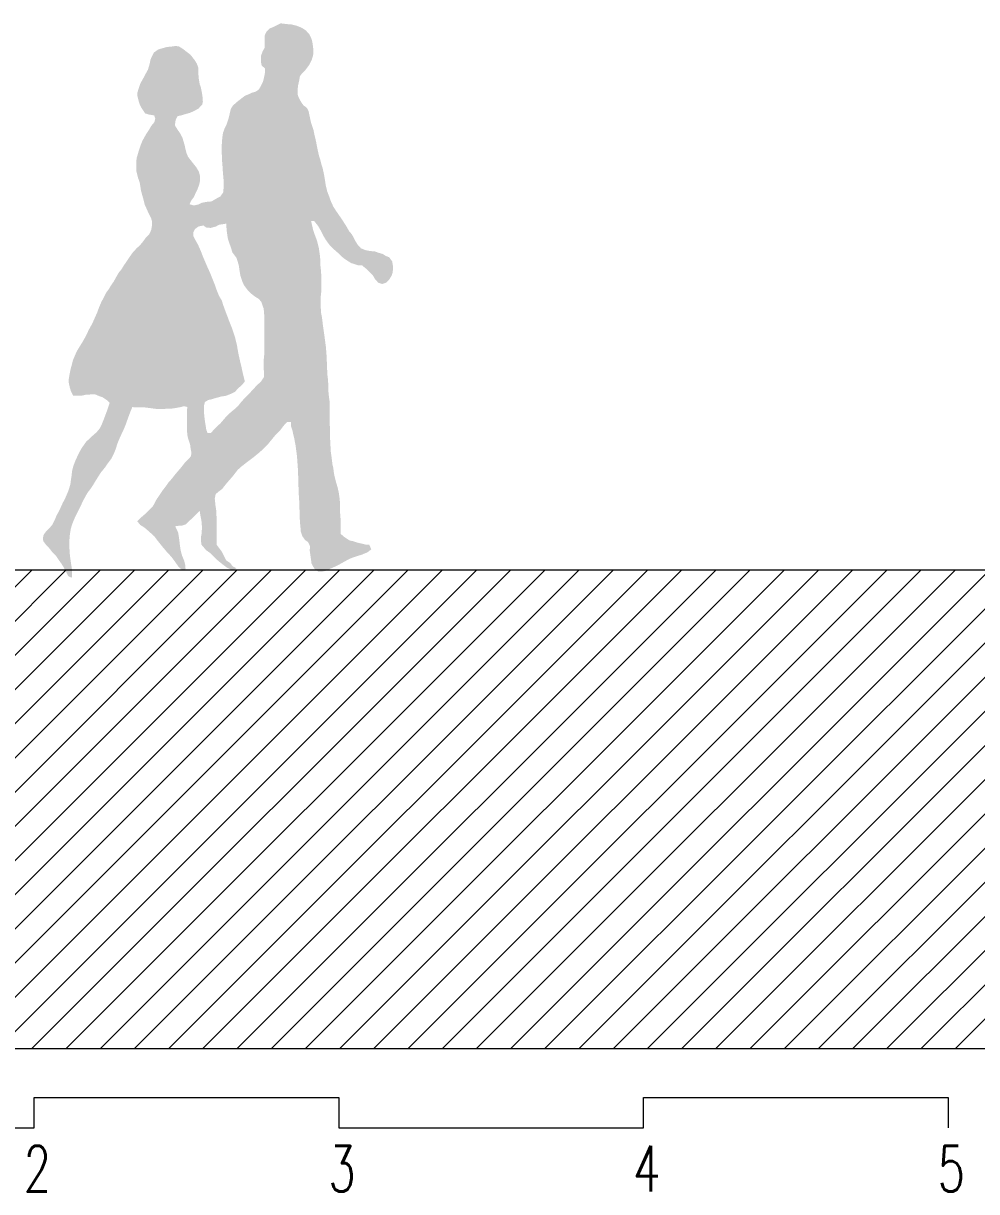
# Model space of a CAD drawing. Header units: metres. Extents: x -686 to 211, y -481 to 125.
# Drawn here: x -210.573 to -207.444, y -259.659 to -255.824 of the extents above; entities that cross this region are included whole.
import ezdxf

# ---------------------------------------------------------------- set-up
doc = ezdxf.new("R2010")
doc.units = ezdxf.units.M
doc.layers.add('FLOATINGWINDOWS', color=2, linetype='Continuous', plot=False)
doc.layers.add('SRAFY', color=3, linetype='Continuous')
doc.layers.add('ZDIVO', color=1, linetype='Continuous')
doc.layers.add('T_stafaz', color=253, linetype='Continuous', lineweight=9)
doc.styles.add('ROMANS', font='romans.shx', dxfattribs={"width": 0.7})

msp = doc.modelspace()

# ---------------------------------------------------------------- hatches: boundary and pattern name
at = {"layer": 'SRAFY', "linetype": 'Continuous', "lineweight": 0}
h = msp.add_hatch(dxfattribs=at)
h.set_pattern_fill('ANSI31', color=256, scale=0.025, style=0)
h.set_pattern_definition([(45, (82.90954, 217.01323), (-0.056126601, 0.056126601), [])])
h.paths.add_polyline_path([(-214.2249, -257.7686), (-214.2249, -259.1894), (-183.9387, -259.1894), (-183.9387, -257.6186), (-192.6112, -257.6186), (-192.6112, -258.5186), (-193.1112, -258.5186), (-193.1112, -257.8186), (-205.6112, -257.8186), (-205.6112, -258.5186), (-206.1112, -258.5186), (-206.1112, -257.6186), (-210.6112, -257.6186), (-210.6112, -257.7686)])
at = {"layer": 'T_stafaz'}
h = msp.add_hatch(color=256, dxfattribs=at)
h.paths.add_polyline_path([(-209.5956, -256.7066), (-209.5948, -256.6882), (-209.5948, -256.6712), (-209.5948, -256.658), (-209.5956, -256.6469), (-209.5963, -256.6351), (-209.5978, -256.6233), (-209.5985, -256.6005), (-209.6, -256.5843), (-209.6037, -256.5592), (-209.6096, -256.5363), (-209.6184, -256.5128), (-209.6221, -256.501), (-209.6258, -256.4855), (-209.6288, -256.4722), (-209.6184, -256.473), (-209.6059, -256.4884), (-209.5948, -256.5076), (-209.5867, -256.5238), (-209.5801, -256.5349), (-209.5683, -256.5511), (-209.555, -256.5644), (-209.5418, -256.5761), (-209.53, -256.5879), (-209.5197, -256.596), (-209.5086, -256.6034), (-209.4968, -256.6108), (-209.4865, -256.6137), (-209.4762, -256.6174), (-209.4614, -256.6182), (-209.4489, -256.6285), (-209.4364, -256.641), (-209.4253, -256.6521), (-209.4194, -256.6624), (-209.4084, -256.6749), (-209.3959, -256.6793), (-209.3826, -256.6749), (-209.3723, -256.6646), (-209.3649, -256.6528), (-209.3612, -256.6417), (-209.3597, -256.6285), (-209.3605, -256.6174), (-209.3627, -256.6049), (-209.3723, -256.5916), (-209.3833, -256.5872), (-209.3936, -256.5806), (-209.4047, -256.5776), (-209.4194, -256.5725), (-209.4356, -256.571), (-209.4504, -256.568), (-209.4651, -256.5621), (-209.4754, -256.5511), (-209.4836, -256.5378), (-209.4895, -256.526), (-209.4954, -256.5157), (-209.5042, -256.5054), (-209.5138, -256.4884), (-209.53, -256.4634), (-209.5388, -256.4508), (-209.5469, -256.4391), (-209.5558, -256.4251), (-209.5639, -256.4074), (-209.5683, -256.3948), (-209.5757, -256.3757), (-209.5808, -256.355), (-209.5831, -256.3388), (-209.586, -256.3219), (-209.5904, -256.3005), (-209.5948, -256.2865), (-209.5985, -256.2717), (-209.6022, -256.2607), (-209.6066, -256.2415), (-209.6089, -256.2305), (-209.6125, -256.2113), (-209.6155, -256.198), (-209.6184, -256.1863), (-209.6206, -256.1745), (-209.628, -256.1524), (-209.631, -256.1406), (-209.6339, -256.1266), (-209.6369, -256.1125), (-209.6428, -256.1008), (-209.6538, -256.0927), (-209.6612, -256.0823), (-209.67, -256.0661), (-209.673, -256.0558), (-209.673, -256.0411), (-209.6715, -256.0278), (-209.6678, -256.0108), (-209.6656, -255.9976), (-209.6582, -255.9873), (-209.6464, -255.9755), (-209.6354, -255.9607), (-209.6265, -255.943), (-209.6221, -255.929), (-209.6214, -255.9158), (-209.6221, -255.901), (-209.6251, -255.8826), (-209.6288, -255.8708), (-209.6354, -255.8583), (-209.6457, -255.8472), (-209.659, -255.8384), (-209.6752, -255.8317), (-209.6929, -255.8273), (-209.7106, -255.8258), (-209.7283, -255.8236), (-209.7408, -255.8295), (-209.7518, -255.8354), (-209.7636, -255.8398), (-209.7754, -255.8509), (-209.7806, -255.8627), (-209.7813, -255.876), (-209.7813, -255.8892), (-209.7813, -255.904), (-209.7872, -255.9143), (-209.7931, -255.9298), (-209.7931, -255.9416), (-209.7931, -255.9519), (-209.7909, -255.9622), (-209.7806, -255.971), (-209.7798, -255.9821), (-209.7813, -255.9924), (-209.7843, -256.0057), (-209.7872, -256.0167), (-209.7997, -256.0403), (-209.8101, -256.0477), (-209.8233, -256.0514), (-209.8336, -256.0565), (-209.8454, -256.061), (-209.8617, -256.0735), (-209.872, -256.0816), (-209.8852, -256.0934), (-209.8919, -256.1037), (-209.8948, -256.1148), (-209.8985, -256.1317), (-209.9029, -256.1457), (-209.9066, -256.1568), (-209.9125, -256.1686), (-209.9177, -256.1826), (-209.9199, -256.1966), (-209.9214, -256.212), (-209.9221, -256.2283), (-209.9221, -256.2452), (-209.9214, -256.2636), (-209.9206, -256.2791), (-209.9191, -256.2968), (-209.9184, -256.3101), (-209.9169, -256.327), (-209.9155, -256.3425), (-209.9155, -256.3536), (-209.9162, -256.3668), (-209.9169, -256.3779), (-209.9265, -256.3919), (-209.9405, -256.3993), (-209.9553, -256.4081), (-209.9715, -256.4096), (-209.987, -256.4125), (-209.9995, -256.4184), (-210.0135, -256.4214), (-210.0275, -256.4177), (-210.0231, -256.4066), (-210.0142, -256.3948), (-210.0076, -256.3808), (-210.0017, -256.3683), (-209.9958, -256.3528), (-209.9928, -256.3381), (-209.9936, -256.3233), (-209.9973, -256.3101), (-210.0061, -256.2953), (-210.0186, -256.2799), (-210.0326, -256.2614), (-210.0371, -256.2511), (-210.0415, -256.2349), (-210.0437, -256.2238), (-210.0474, -256.2113), (-210.0511, -256.1988), (-210.0584, -256.1848), (-210.0658, -256.1745), (-210.0754, -256.159), (-210.0747, -256.1487), (-210.0724, -256.1383), (-210.0665, -256.128), (-210.0555, -256.1258), (-210.0408, -256.1214), (-210.0253, -256.117), (-210.0127, -256.1111), (-209.9987, -256.1037), (-209.9862, -256.0904), (-209.984, -256.0801), (-209.9847, -256.0683), (-209.987, -256.0514), (-209.9906, -256.0337), (-209.9943, -256.0234), (-209.9973, -256.0057), (-209.9987, -255.9902), (-209.9987, -255.9799), (-209.9987, -255.9696), (-210.0039, -255.9556), (-210.0113, -255.9438), (-210.0245, -255.9268), (-210.0503, -255.9069), (-210.0636, -255.8988), (-210.0747, -255.8981), (-210.0909, -255.9003), (-210.1012, -255.901), (-210.1196, -255.9062), (-210.1299, -255.9091), (-210.1447, -255.9194), (-210.1513, -255.932), (-210.1557, -255.9423), (-210.1579, -255.9526), (-210.1602, -255.9629), (-210.1646, -255.9762), (-210.1719, -255.9895), (-210.1801, -256.0049), (-210.1889, -256.0204), (-210.1948, -256.0374), (-210.1992, -256.0529), (-210.1985, -256.0632), (-210.1948, -256.0786), (-210.1911, -256.0904), (-210.1852, -256.1015), (-210.1734, -256.1192), (-210.1616, -256.1229), (-210.1439, -256.1258), (-210.1403, -256.1361), (-210.1432, -256.1479), (-210.1535, -256.1605), (-210.1616, -256.1745), (-210.169, -256.1855), (-210.1771, -256.1995), (-210.183, -256.2106), (-210.1896, -256.2275), (-210.1933, -256.2386), (-210.1963, -256.2489), (-210.2007, -256.2636), (-210.2029, -256.2784), (-210.2029, -256.2924), (-210.2022, -256.3093), (-210.197, -256.33), (-210.1911, -256.3469), (-210.1889, -256.3609), (-210.1874, -256.3712), (-210.1845, -256.3823), (-210.1793, -256.4007), (-210.1749, -256.4184), (-210.1646, -256.4413), (-210.1535, -256.4641), (-210.1506, -256.4752), (-210.1506, -256.4855), (-210.1535, -256.5017), (-210.1594, -256.515), (-210.1719, -256.5282), (-210.1793, -256.5386), (-210.1889, -256.5503), (-210.2029, -256.5636), (-210.2154, -256.5776), (-210.2258, -256.5924), (-210.2346, -256.6056), (-210.2427, -256.6174), (-210.2508, -256.6307), (-210.2604, -256.6425), (-210.2685, -256.6565), (-210.2766, -256.6712), (-210.2869, -256.686), (-210.2928, -256.6963), (-210.3009, -256.7073), (-210.3083, -256.7221), (-210.3164, -256.7368), (-210.3245, -256.7552), (-210.3311, -256.7737), (-210.3378, -256.7884), (-210.3444, -256.8032), (-210.3518, -256.8179), (-210.3592, -256.8312), (-210.3665, -256.8474), (-210.3732, -256.8592), (-210.3798, -256.871), (-210.3923, -256.8909), (-210.3982, -256.9012), (-210.4034, -256.913), (-210.41, -256.9284), (-210.413, -256.9402), (-210.4181, -256.9587), (-210.4218, -256.9771), (-210.424, -256.9911), (-210.424, -257.0044), (-210.4203, -257.0206), (-210.4166, -257.0324), (-210.41, -257.0456), (-210.3982, -257.0464), (-210.3813, -257.0456), (-210.3673, -257.0427), (-210.3518, -257.0419), (-210.337, -257.0419), (-210.3245, -257.0471), (-210.3135, -257.0508), (-210.3002, -257.0596), (-210.2899, -257.0692), (-210.2936, -257.081), (-210.2987, -257.0958), (-210.3053, -257.1134), (-210.3098, -257.1252), (-210.3157, -257.14), (-210.3223, -257.1532), (-210.3326, -257.1658), (-210.3496, -257.1805), (-210.3673, -257.1975), (-210.3813, -257.2174), (-210.3872, -257.2277), (-210.3953, -257.2439), (-210.4034, -257.2616), (-210.4093, -257.2778), (-210.4137, -257.2948), (-210.4144, -257.3065), (-210.4166, -257.3191), (-210.4189, -257.3368), (-210.4233, -257.3522), (-210.4277, -257.364), (-210.4329, -257.3758), (-210.4373, -257.3861), (-210.4432, -257.3965), (-210.4513, -257.4142), (-210.4572, -257.4267), (-210.4638, -257.4385), (-210.4712, -257.4562), (-210.4786, -257.4702), (-210.4881, -257.4812), (-210.4985, -257.4915), (-210.5066, -257.5026), (-210.5088, -257.5129), (-210.508, -257.5232), (-210.4992, -257.535), (-210.4881, -257.5468), (-210.4771, -257.5608), (-210.466, -257.5719), (-210.4587, -257.5829), (-210.4491, -257.5962), (-210.4424, -257.6065), (-210.4343, -257.622), (-210.4262, -257.6382), (-210.4144, -257.6441), (-210.413, -257.6338), (-210.4137, -257.6161), (-210.4166, -257.5969), (-210.4196, -257.5756), (-210.4211, -257.5623), (-210.4218, -257.549), (-210.4218, -257.5321), (-210.4218, -257.5173), (-210.4203, -257.4996), (-210.4174, -257.4827), (-210.4122, -257.4657), (-210.4048, -257.4481), (-210.3997, -257.437), (-210.3931, -257.4245), (-210.3842, -257.406), (-210.3768, -257.3906), (-210.3702, -257.378), (-210.3621, -257.364), (-210.3525, -257.3515), (-210.3451, -257.3404), (-210.3385, -257.3294), (-210.3275, -257.3117), (-210.3179, -257.297), (-210.3039, -257.28), (-210.2972, -257.2697), (-210.2854, -257.2542), (-210.2766, -257.2373), (-210.2714, -257.2247), (-210.2641, -257.2026), (-210.2582, -257.1879), (-210.2515, -257.1731), (-210.2442, -257.1577), (-210.2375, -257.1414), (-210.2309, -257.123), (-210.2258, -257.109), (-210.2213, -257.0972), (-210.2154, -257.0832), (-210.2051, -257.0847), (-210.1948, -257.0847), (-210.1837, -257.0847), (-210.1734, -257.0847), (-210.1557, -257.0869), (-210.1388, -257.0891), (-210.1204, -257.0891), (-210.1078, -257.0891), (-210.0872, -257.0884), (-210.0761, -257.0869), (-210.0562, -257.0832), (-210.0459, -257.0803), (-210.0349, -257.0832), (-210.0363, -257.0958), (-210.0363, -257.1134), (-210.0363, -257.1238), (-210.0363, -257.1363), (-210.0363, -257.1577), (-210.0349, -257.1754), (-210.0319, -257.1886), (-210.026, -257.2056), (-210.0245, -257.2166), (-210.0216, -257.2336), (-210.0231, -257.2446), (-210.0326, -257.2557), (-210.0444, -257.2675), (-210.054, -257.28), (-210.0629, -257.2903), (-210.0754, -257.3051), (-210.0857, -257.3183), (-210.0968, -257.3309), (-210.1056, -257.3434), (-210.1159, -257.3567), (-210.1263, -257.3721), (-210.1358, -257.3861), (-210.1417, -257.3972), (-210.1484, -257.4097), (-210.1624, -257.423), (-210.1749, -257.4355), (-210.1896, -257.4481), (-210.1992, -257.4584), (-210.1896, -257.4702), (-210.1756, -257.479), (-210.1594, -257.493), (-210.1439, -257.507), (-210.1321, -257.5225), (-210.1167, -257.5417), (-210.1005, -257.5608), (-210.0887, -257.5734), (-210.0769, -257.5888), (-210.0636, -257.608), (-210.0525, -257.6176), (-210.0408, -257.6154), (-210.0415, -257.6028), (-210.0452, -257.5881), (-210.0525, -257.5704), (-210.057, -257.5527), (-210.0592, -257.538), (-210.0614, -257.5195), (-210.0629, -257.5085), (-210.0651, -257.4952), (-210.0747, -257.4746), (-210.0636, -257.4731), (-210.0518, -257.4724), (-210.0408, -257.4687), (-210.029, -257.4576), (-210.0179, -257.4473), (-210.0046, -257.4341), (-209.9943, -257.4237), (-209.9928, -257.4348), (-209.9906, -257.4466), (-209.9884, -257.4584), (-209.987, -257.4761), (-209.9877, -257.4974), (-209.9899, -257.5085), (-209.9899, -257.5203), (-209.9892, -257.5343), (-209.9737, -257.5527), (-209.9604, -257.5623), (-209.9486, -257.5741), (-209.9361, -257.5859), (-209.9199, -257.5991), (-209.9051, -257.6102), (-209.8867, -257.619), (-209.8734, -257.6124), (-209.886, -257.6065), (-209.8948, -257.5947), (-209.9066, -257.5874), (-209.9132, -257.5756), (-209.9214, -257.5586), (-209.9383, -257.5358), (-209.939, -257.5159), (-209.939, -257.4923), (-209.939, -257.4716), (-209.939, -257.4584), (-209.939, -257.4444), (-209.9405, -257.4186), (-209.9427, -257.4053), (-209.9449, -257.3839), (-209.942, -257.3692), (-209.9317, -257.3603), (-209.9206, -257.3522), (-209.9088, -257.3368), (-209.8978, -257.3242), (-209.8845, -257.3088), (-209.8698, -257.2896), (-209.8565, -257.2778), (-209.8395, -257.2645), (-209.8189, -257.2491), (-209.7983, -257.2321), (-209.7835, -257.2188), (-209.7688, -257.2034), (-209.7533, -257.1842), (-209.7445, -257.1739), (-209.7297, -257.1591), (-209.7194, -257.1451), (-209.7076, -257.1326), (-209.6951, -257.1326), (-209.6943, -257.1473), (-209.6899, -257.1606), (-209.687, -257.1739), (-209.684, -257.1864), (-209.6796, -257.21), (-209.6781, -257.221), (-209.6752, -257.2432), (-209.6737, -257.2631), (-209.6722, -257.2844), (-209.6715, -257.3014), (-209.6708, -257.3161), (-209.6708, -257.3323), (-209.67, -257.3478), (-209.6693, -257.3662), (-209.6686, -257.381), (-209.6671, -257.3987), (-209.6671, -257.4134), (-209.6663, -257.4318), (-209.6663, -257.4436), (-209.6649, -257.4657), (-209.6634, -257.4805), (-209.6627, -257.4915), (-209.6575, -257.507), (-209.6487, -257.5195), (-209.6383, -257.5269), (-209.6324, -257.5402), (-209.6332, -257.5549), (-209.6317, -257.5652), (-209.6295, -257.5807), (-209.6273, -257.5969), (-209.6184, -257.6132), (-209.6052, -257.6235), (-209.5948, -257.6242), (-209.5794, -257.6205), (-209.5639, -257.6132), (-209.544, -257.6043), (-209.5278, -257.5955), (-209.5108, -257.5859), (-209.499, -257.58), (-209.4821, -257.5741), (-209.4614, -257.5675), (-209.4438, -257.5601), (-209.4312, -257.5505), (-209.4379, -257.535), (-209.4489, -257.535), (-209.4607, -257.5321), (-209.4784, -257.5277), (-209.4895, -257.524), (-209.5027, -257.521), (-209.5197, -257.51), (-209.5322, -257.4989), (-209.5315, -257.4856), (-209.5315, -257.4716), (-209.5315, -257.4591), (-209.5322, -257.4481), (-209.5337, -257.4282), (-209.5344, -257.4053), (-209.5344, -257.3913), (-209.5359, -257.3773), (-209.5381, -257.3633), (-209.5418, -257.3463), (-209.5462, -257.3323), (-209.5499, -257.3176), (-209.5536, -257.3021), (-209.5558, -257.2837), (-209.5587, -257.2712), (-209.5609, -257.2527), (-209.5624, -257.2409), (-209.5646, -257.2269), (-209.5654, -257.2004), (-209.5668, -257.1835), (-209.5668, -257.1606), (-209.5676, -257.1319), (-209.5683, -257.1046), (-209.5683, -257.0751), (-209.5683, -257.0626), (-209.5713, -257.0405), (-209.5727, -257.0162), (-209.5727, -257.0036), (-209.5735, -256.9918), (-209.5757, -256.9734), (-209.5764, -256.9454), (-209.5772, -256.9329), (-209.5779, -256.9144), (-209.5801, -256.8864), (-209.5845, -256.8533), (-209.5882, -256.8267), (-209.5904, -256.8113), (-209.5919, -256.7973), (-209.5934, -256.7869), (-209.5956, -256.7766), (-209.5963, -256.7656), (-209.5978, -256.7471), (-209.5978, -256.7272)])
h.paths.add_polyline_path([(-209.9825, -256.5924), (-209.9906, -256.571), (-210.0002, -256.5496), (-210.0098, -256.5327), (-210.0157, -256.5209), (-210.0157, -256.5105), (-210.0105, -256.4995), (-209.9987, -256.4906), (-209.9825, -256.487), (-209.9722, -256.4943), (-209.9582, -256.4951), (-209.9413, -256.4906), (-209.9309, -256.4848), (-209.9066, -256.4811), (-209.9066, -256.4929), (-209.9051, -256.5098), (-209.9022, -256.529), (-209.8985, -256.5415), (-209.8941, -256.5533), (-209.8867, -256.5761), (-209.8734, -256.5938), (-209.8661, -256.6174), (-209.8646, -256.6285), (-209.8624, -256.6425), (-209.8602, -256.6543), (-209.855, -256.6697), (-209.8491, -256.683), (-209.8381, -256.6978), (-209.827, -256.7095), (-209.8152, -256.7191), (-209.7997, -256.7287), (-209.7916, -256.739), (-209.788, -256.7501), (-209.7843, -256.7604), (-209.7821, -256.7869), (-209.7821, -256.7987), (-209.7821, -256.8127), (-209.7821, -256.8245), (-209.7821, -256.8371), (-209.7821, -256.8488), (-209.7821, -256.8687), (-209.7821, -256.885), (-209.7821, -256.899), (-209.7828, -256.9137), (-209.7843, -256.9292), (-209.7843, -256.9417), (-209.7843, -256.952), (-209.7835, -256.9712), (-209.7828, -256.9837), (-209.7931, -256.9992), (-209.8064, -257.0117), (-209.8204, -257.0265), (-209.8329, -257.0405), (-209.8499, -257.0574), (-209.8602, -257.0692), (-209.8683, -257.0795), (-209.8786, -257.0891), (-209.8889, -257.0972), (-209.9051, -257.112), (-209.9147, -257.123), (-209.9265, -257.137), (-209.9383, -257.1473), (-209.9479, -257.1577), (-209.9582, -257.1687), (-209.9685, -257.1687), (-209.9729, -257.1569), (-209.9744, -257.1466), (-209.9774, -257.1282), (-209.9796, -257.1105), (-209.9803, -257.0913), (-209.9803, -257.0795), (-209.9774, -257.067), (-209.9671, -257.0604), (-209.9545, -257.0574), (-209.942, -257.0537), (-209.9236, -257.0486), (-209.9088, -257.0464), (-209.8933, -257.0405), (-209.8786, -257.0331), (-209.8668, -257.0206), (-209.8543, -257.0095), (-209.8462, -256.9992), (-209.8528, -256.9727), (-209.8572, -256.952), (-209.8617, -256.9336), (-209.8646, -256.9203), (-209.8668, -256.91), (-209.8698, -256.8945), (-209.872, -256.8805), (-209.8749, -256.8687), (-209.8786, -256.8533), (-209.8823, -256.8422), (-209.8875, -256.8267), (-209.8985, -256.7987), (-209.9029, -256.7869), (-209.9088, -256.7715), (-209.9169, -256.7493), (-209.9221, -256.7331), (-209.9309, -256.7184), (-209.9383, -256.7), (-209.9442, -256.683), (-209.9501, -256.6683), (-209.9545, -256.6572), (-209.9597, -256.644), (-209.9678, -256.6263)], flags=16)

# ---------------------------------------------------------------- linework, layer by layer
at = {"layer": 'FLOATINGWINDOWS', "linetype": 'Continuous', "lineweight": 0, "flags": 128}
msp.add_lwpolyline([(-214.2249, -257.7686), (-214.2249, -259.1894), (-183.9387, -259.1894), (-183.9387, -257.6186), (-192.6112, -257.6186), (-192.6112, -258.5186), (-193.1112, -258.5186), (-193.1112, -257.8186), (-205.6112, -257.8186), (-205.6112, -258.5186), (-206.1112, -258.5186), (-206.1112, -257.6186), (-210.6112, -257.6186), (-210.6112, -257.7686), (-214.2249, -257.7686)], close=True, dxfattribs=at)
at = {"layer": 'SRAFY', "linetype": 'Continuous', "lineweight": 0}
for p, q in [((-210.538, -259.45), (-210.538, -259.35)), ((-210.538, -259.35), (-209.538, -259.35)), ((-209.538, -259.35), (-209.538, -259.45)), ((-208.538, -259.45), (-208.538, -259.35)), ((-208.538, -259.35), (-207.538, -259.35)), ((-207.538, -259.35), (-207.538, -259.45)), ((-211.538, -259.45), (-210.538, -259.45)), ((-209.538, -259.45), (-208.538, -259.45))]:
    msp.add_line(p, q, dxfattribs=at)
at = {"layer": 'ZDIVO', "linetype": 'Continuous', "lineweight": 0}
msp.add_line((-206.1112, -257.6186), (-210.6112, -257.6186), dxfattribs=at)

# ---------------------------------------------------------------- texts
at = {"layer": 'SRAFY', "linetype": 'Continuous', "lineweight": 0, "char_height": 0.15, "width": 2.209151, "attachment_point": 1, "style": 'ROMANS'}
for s, insert in [('2', (-210.5722, -259.5086)), ('3', (-209.5722, -259.5086)), ('4', (-208.5722, -259.5086)), ('5', (-207.5722, -259.509))]:
    msp.add_mtext(s, dxfattribs=dict(at, insert=insert))

doc.saveas('drawing.dxf')
